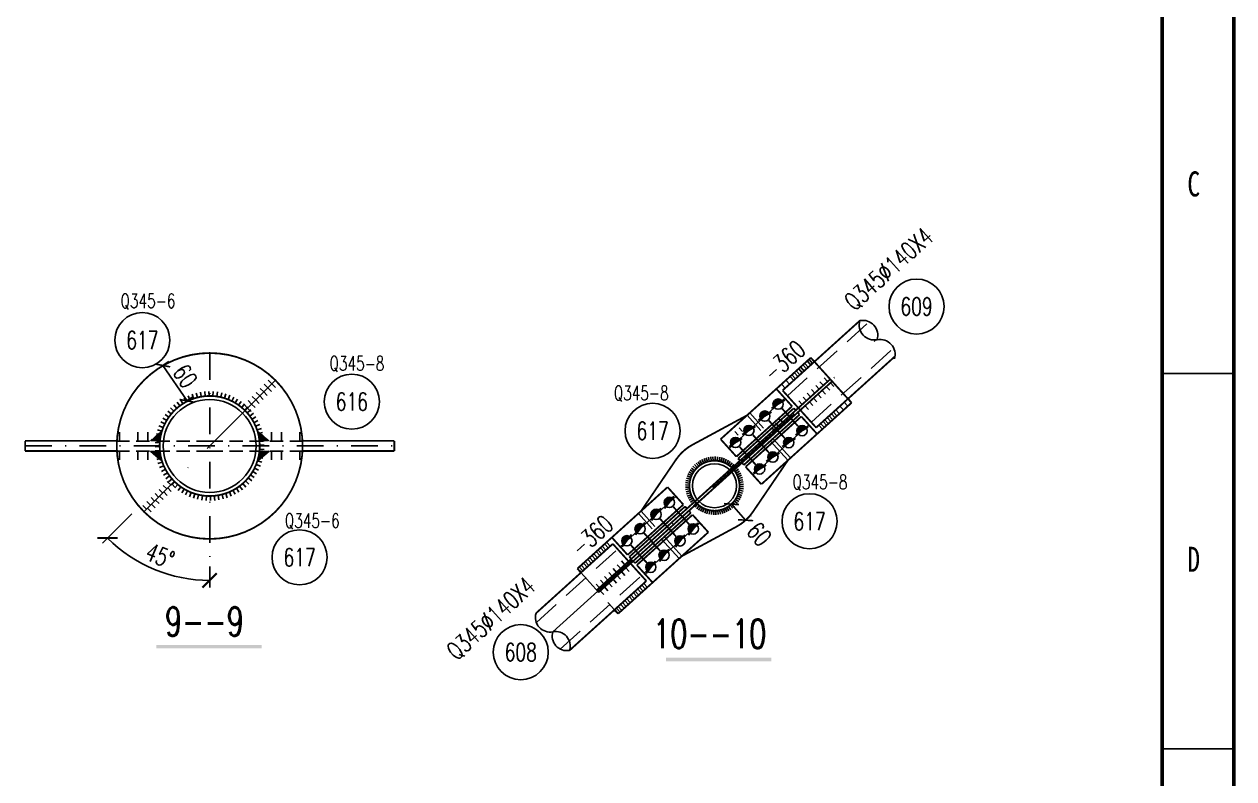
# Model space of a CAD drawing. Extents: x 6045 to 12501, y -14925 to -6998.
# Drawn here: x 7488.3 to 7657.5, y -7387.1 to -7281.6 of the extents above; entities that cross this region are included whole.
import ezdxf
from ezdxf.enums import TextEntityAlignment as Align

# ---------------------------------------------------------------- set-up
doc = ezdxf.new("R2010")
doc.units = 0
doc.header["$LTSCALE"] = 15
doc.header["$MEASUREMENT"] = 0
for name, pattern in [('DASHDOT', [1, 0.5, -0.25, 0, -0.25]), ('DASHDOT2', [0.5, 0.25, -0.125, 0, -0.125]), ('DASHDOTX2', [2, 1, -0.5, 0, -0.5]), ('DASHED2', [0.375, 0.25, -0.125]), ('HIDDEN2', [0.1875, 0.125, -0.0625])]:
    doc.linetypes.add(name, pattern=pattern)
doc.layers.get('0').update_dxf_attribs({"linetype": 'CONTINUOUS'})
doc.layers.get('DEFPOINTS').update_dxf_attribs({"linetype": 'CONTINUOUS'})
for name, color, linetype in [('1', 1, 'DASHED2'), ('2', 3, 'CONTINUOUS'), ('4', 3, 'DASHDOTX2'), ('5', 3, 'DASHDOT')]:
    doc.layers.add(name, color=color, linetype=linetype)
doc.styles.add('HZ', font='romans.shx', dxfattribs={"width": 0.7, "bigfont": 'fs1.shx'})
doc.styles.add('NCPE_BORDER', font='SIMFANG.TTF', dxfattribs={"width": 0.75, "height": 3.5})
doc.styles.get("Standard").update_dxf_attribs({"font": 'romans.shx', "width": 0.7, "bigfont": 'fs1.shx'})
doc.dimstyles.get("Standard").update_dxf_attribs({"dimscale": 0, "dimtxt": 2.5, "dimasz": 2, "dimexe": 1, "dimexo": 1, "dimgap": 0.8, "dimtad": 1, "dimdec": 0, "dimlfac": 20, "dimzin": 0, "dimdsep": 46, "dimtxsty": 'Standard', "dimblk1": 'ARCHTICK', "dimblk2": 'ARCHTICK', "dimsah": 1, "dimcen": 0.09, "dimclrd": 4, "dimclre": 4, "dimclrt": 6, "dimadec": 0, "dimazin": 0, "dimtfac": 1, "dimtdec": 0, "dimtofl": 0, "dimtmove": 2, "dimatfit": 3, "dimldrblk": 'ARCHTICK', "dimfxl": 0, "dimtolj": 1, "dimtzin": 0, "dimarcsym": 0})
doc.dimstyles.new('STANDARD$0', dxfattribs={"dimtxt": 2.5, "dimasz": 1.499, "dimexe": 1, "dimexo": 1, "dimgap": 0.5, "dimtad": 1, "dimdec": 0, "dimlfac": 20, "dimzin": 0, "dimdsep": 46, "dimtxsty": 'Standard', "dimblk": 'ARCHTICK', "dimcen": 0.09, "dimclrd": 4, "dimclre": 4, "dimclrt": 6, "dimadec": 0, "dimazin": 0, "dimtfac": 1, "dimtdec": 0, "dimtmove": 2, "dimatfit": 3, "dimldrblk": 'ARCHTICK', "dimfxl": 0, "dimtolj": 1, "dimtzin": 0, "dimarcsym": 0})

# ---------------------------------------------------------------- blocks, each defined once
blk = doc.blocks.new('TKA2')
at = {"color": 3, "lineweight": 50}
for p, q in [((601.12, 428.81), (601.12, 8.81)), ((591.12, 18.81), (591.12, 418.81))]:
    blk.add_line(p, q, dxfattribs=at)
at = {"color": 3}
for p, q in [((601.12, 271.31), (591.12, 271.31)), ((601.12, 218.81), (591.12, 218.81))]:
    blk.add_line(p, q, dxfattribs=at)
at = {"color": 3, "style": 'NCPE_BORDER', "width": 0.75}
for s, p in [('C', (594.62, 296.06)), ('D', (594.62, 243.56))]:
    blk.add_text(s, height=3.5, dxfattribs=at).set_placement(p)
blk = doc.blocks.new('_ARCHTICK')
at = {"color": 0, "linetype": 'ByBlock', "const_width": 0.15}
blk.add_lwpolyline([(-0.5, -0.5), (0.5, 0.5)], dxfattribs=at)
blk = doc.blocks.new('*D141')
at = {"color": 4, "lineweight": -2}
for p, q in [((7507.78, -7329.28), (7508.56, -7328.74)), ((7511.12, -7334.26), (7507.73, -7329.31)), ((7511.16, -7334.23), (7511.95, -7333.7))]:
    blk.add_line(p, q, dxfattribs=at)
at = {"layer": 'DEFPOINTS', "color": 0}
for p in [(7506.95, -7329.84), (7507.73, -7329.31), (7510.34, -7334.79)]:
    blk.add_point(p, dxfattribs=at)
at = {"color": 4, "lineweight": -2, "xscale": 1.499, "yscale": 1.499, "zscale": 1.499}
for p, rotation in [((7507.73, -7329.31), 124.3796038731299), ((7511.12, -7334.26), 304.3796038731299)]:
    blk.add_blockref('_ARCHTICK', p, dxfattribs=dict(at, rotation=rotation))
at = {"color": 6, "insert": (7510.87, -7330.8), "char_height": 2.5, "attachment_point": 5, "rotation": 304.3796}
blk.add_mtext('\\A1;60', dxfattribs=at)
blk = doc.blocks.new('*D142')
at = {"color": 4, "lineweight": -2}
for p, q in [((7503.4, -7350.06), (7499.3, -7354.16)), ((7514.29, -7357.41), (7514.29, -7360.37))]:
    blk.add_line(p, q, dxfattribs=at)
blk.add_arc((7514.29, -7339.17), 20.2, 225, 270, dxfattribs=at)
at = {"layer": 'DEFPOINTS', "color": 0}
for p in [(7514.29, -7321.93), (7508.35, -7345.11), (7504.11, -7349.35), (7504.19, -7356.66), (7514.29, -7356.41)]:
    blk.add_point(p, dxfattribs=at)
at = {"color": 4, "lineweight": -2, "xscale": 2, "yscale": 2, "zscale": 2, "rotation": 135.0000000000035}
blk.add_blockref('_ARCHTICK', (7500.01, -7353.45), dxfattribs=at)
at = {"color": 4, "lineweight": -2, "xscale": 2, "yscale": 2, "zscale": 2}
blk.add_blockref('_ARCHTICK', (7514.29, -7359.37), dxfattribs=at)
at = {"color": 6, "insert": (7507.35, -7355.94), "char_height": 2.5, "attachment_point": 5, "rotation": 337.5}
blk.add_mtext('\\A1;45%%d', dxfattribs=at)
blk = doc.blocks.new('M16X50')
for p, q in [((-0.212, -0.212), (0.212, 0.212)), ((-0.141, -0.141), (0.141, 0.141))]:
    blk.add_line(p, q)
blk.add_circle((0, 0), 0.2)
for radius in [0.16, 0.12, 0.08, 0.04]:
    blk.add_arc((0, 0), radius, 225, 45)
blk = doc.blocks.new('3')
for p, q in [((9297.25, -5675.92), (9297.25, -5675.57)), ((9297.35, -5675.92), (9297.35, -5675.57)), ((9298, -5675.92), (9298, -5675.22)), ((9298.8, -5675.92), (9298.8, -5675.22)), ((9299.6, -5675.92), (9299.6, -5675.22)), ((9300.4, -5675.92), (9300.4, -5675.22)), ((9301.2, -5675.92), (9301.2, -5675.22)), ((9302, -5675.92), (9302, -5675.22)), ((9302.8, -5675.92), (9302.8, -5675.22)), ((9297.25, -5683.27), (9297.25, -5682.92)), ((9297.35, -5683.27), (9297.35, -5682.92)), ((9298, -5682.92), (9298, -5683.62)), ((9298.8, -5682.92), (9298.8, -5683.62)), ((9299.6, -5682.92), (9299.6, -5683.62)), ((9300.4, -5682.92), (9300.4, -5683.62)), ((9301.2, -5682.92), (9301.2, -5683.62)), ((9302, -5682.92), (9302, -5683.62)), ((9302.8, -5682.92), (9302.8, -5683.62))]:
    blk.add_line(p, q)
at = {"const_width": 0.25}
for points in [[(9314.3, -5675.17), (9297.3, -5675.17)], [(9297.3, -5675.92), (9297.3, -5675.17)], [(9303.8, -5678.46), (9303.8, -5675.17)], [(9314.3, -5675.17), (9314.3, -5678.46)], [(9305.05, -5681.09), (9305.05, -5677.75)], [(9307.55, -5681.09), (9307.55, -5677.75)], [(9310.55, -5681.09), (9310.55, -5677.75)], [(9313.05, -5681.09), (9313.05, -5677.75)], [(9297.3, -5679.62), (9297.3, -5679.22)], [(9297.3, -5679.22), (9321.38, -5679.22)], [(9321.3, -5679.62), (9297.3, -5679.62)], [(9314.3, -5678.46), (9303.8, -5678.46)], [(9303.8, -5678.82), (9314.3, -5678.82)], [(9303.8, -5678.82), (9303.8, -5679.22)], [(9303.8, -5680.02), (9303.8, -5679.62)], [(9314.3, -5678.82), (9314.3, -5679.22)], [(9314.3, -5680.02), (9314.3, -5679.62)], [(9314.3, -5680.02), (9303.8, -5680.02)], [(9303.8, -5680.38), (9303.8, -5683.67)], [(9314.3, -5680.38), (9303.8, -5680.38)], [(9314.3, -5680.38), (9314.3, -5683.67)], [(9297.3, -5683.68), (9297.3, -5682.92)], [(9314.3, -5683.67), (9297.3, -5683.67)]]:
    blk.add_lwpolyline(points, dxfattribs=at)
at = {"layer": '1'}
for p, q in [((9297.3, -5675.92), (9297.3, -5682.92)), ((9308.8, -5683.67), (9308.8, -5675.17)), ((9309.3, -5683.67), (9309.3, -5675.17))]:
    blk.add_line(p, q, dxfattribs=at)
at = {"layer": '4'}
for p, q in [((9303.8, -5676.92), (9314.3, -5676.92)), ((9303.8, -5681.92), (9314.3, -5681.92))]:
    blk.add_line(p, q, dxfattribs=at)
at = {"layer": '2', "color": 3, "xscale": 3.599999523163041, "yscale": 3.599999523163041, "zscale": 3.599999523163041, "rotation": 145.7580626071837}
for p in [(9305.05, -5676.92), (9307.55, -5676.92), (9310.55, -5676.92), (9313.05, -5676.92), (9305.05, -5681.92), (9307.55, -5681.92), (9310.55, -5681.92), (9313.05, -5681.92)]:
    blk.add_blockref('M16X50', p, dxfattribs=at)
blk = doc.blocks.new('*D143')
at = {"color": 4, "lineweight": -2}
for p, q in [((7587.28, -7348.7), (7589.25, -7350.95)), ((7587.95, -7348.1), (7588.03, -7348.04)), ((7589.93, -7350.36), (7590.01, -7350.29))]:
    blk.add_line(p, q, dxfattribs=at)
at = {"layer": 'DEFPOINTS', "color": 0}
for p in [(7587.2, -7348.76), (7589.18, -7351.02), (7589.25, -7350.95)]:
    blk.add_point(p, dxfattribs=at)
at = {"color": 4, "lineweight": -2, "xscale": 1.499, "yscale": 1.499, "zscale": 1.499}
for p, rotation in [((7587.28, -7348.7), 131.2391683445065), ((7589.25, -7350.95), 311.2391683445065)]:
    blk.add_blockref('_ARCHTICK', p, dxfattribs=dict(at, rotation=rotation))
at = {"color": 6, "insert": (7591.15, -7352.91), "char_height": 2.5, "attachment_point": 5, "rotation": 311.2392}
blk.add_mtext('\\A1;60', dxfattribs=at)

msp = doc.modelspace()

# ---------------------------------------------------------------- hatches: boundary and pattern name
at = {"layer": '1'}
h = msp.add_hatch(dxfattribs=at)
h.set_pattern_fill('ANSI31', color=256, scale=0.176842, style=0)
h.set_pattern_definition([(45, (-6399.69491, 850.992484), (-0.015630781484, 0.015630781484), [])])
h.paths.add_polyline_path([(7507.2483044, -7339.8642361, -0.0385513167), (7507.4561223, -7338.5876389), (7505.9937377, -7339.8642361)])
h = msp.add_hatch(dxfattribs=at)
h.set_pattern_fill('ANSI31', color=256, scale=0.176842, style=0)
h.set_pattern_definition([(135, (21428.277636, 850.992484), (0.015630781484, 0.015630781484), [])])
h.paths.add_polyline_path([(7521.3344215, -7339.8642361, 0.0385513167), (7521.1266037, -7338.5876389), (7522.5889882, -7339.8642361)])
h = msp.add_hatch(dxfattribs=at)
h.set_pattern_fill('ANSI31', color=256, scale=0.176842, style=0)
h.set_pattern_definition([(315, (-6399.69491, -15532.135693), (-0.015630781484, -0.015630781484), [])])
h.paths.add_polyline_path([(7507.2483044, -7341.2789729, 0.0385513167), (7507.4561223, -7342.5555702), (7505.9937377, -7341.2789729)])
h = msp.add_hatch(dxfattribs=at)
h.set_pattern_fill('ANSI31', color=256, scale=0.176842, style=0)
h.set_pattern_definition([(225, (21428.277636, -15532.135693), (0.015630781484, -0.015630781484), [])])
h.paths.add_polyline_path([(7521.3344215, -7341.2789729, -0.0385513167), (7521.1266037, -7342.5555702), (7522.5889882, -7341.2789729)])

# ---------------------------------------------------------------- linework, layer by layer
for p, q in [((7598.0206469, -7329.5544436), (7597.5513844, -7329.0350279)), ((7598.6142648, -7329.0181435), (7598.1450023, -7328.4987278)), ((7596.2397932, -7331.1633438), (7595.7705306, -7330.6439281)), ((7596.8334111, -7330.6270437), (7596.3641485, -7330.107628)), ((7597.427029, -7330.0907436), (7596.9577664, -7329.571328)), ((7523.4836111, -7331.3790078), (7519.2409899, -7335.6216681)), ((7522.4229558, -7332.4396729), (7521.9279788, -7331.9447004)), ((7522.4229558, -7332.4396729), (7522.9179328, -7332.9346454)), ((7522.9886386, -7331.8739849), (7522.4936616, -7331.3790124)), ((7522.9886386, -7331.8739849), (7523.4836156, -7332.3689573)), ((7599.5279763, -7332.640222), (7599.0587394, -7332.1207832)), ((7600.1216207, -7332.1039513), (7599.6523838, -7331.5845124)), ((7600.7152651, -7331.5676805), (7600.2460282, -7331.0482417)), ((7600.5381905, -7332.2667455), (7601.0074295, -7332.7861824)), ((7601.1318327, -7331.7304723), (7601.6010717, -7332.2499093)), ((7510.2149801, -7334.1142242), (7510.5546698, -7334.6523195)), ((7510.7341811, -7333.8143006), (7511.0306052, -7334.3773889)), ((7511.2753133, -7333.5560376), (7511.5266442, -7334.1406473)), ((7511.8350404, -7333.3410275), (7512.0397286, -7333.9435542)), ((7512.4099116, -7333.1705959), (7512.5666951, -7333.7873249)), ((7512.9963825, -7333.0457936), (7513.1042948, -7333.6729225)), ((7513.5908375, -7332.9673899), (7513.6492131, -7333.6010523)), ((7514.1896114, -7332.9358684), (7514.1980905, -7333.5721575)), ((7514.7890126, -7332.9514233), (7514.7475429, -7333.5864161)), ((7515.3853457, -7333.0139587), (7515.2941829, -7333.6437404)), ((7515.974934, -7333.123089), (7515.8346401, -7333.7437768)), ((7516.5541425, -7333.2781416), (7516.3655825, -7333.8859087)), ((7517.1194003, -7333.4781603), (7516.8837366, -7334.0692596)), ((7517.6672222, -7333.7219121), (7517.3859079, -7334.2926992)), ((7518.1942309, -7334.0078941), (7517.8690003, -7334.55485)), ((7520.7259073, -7334.136737), (7520.2309303, -7333.6417645)), ((7520.7259073, -7334.136737), (7521.2208844, -7334.6317095)), ((7521.2915902, -7333.571049), (7520.7966131, -7333.0760765)), ((7521.2915902, -7333.571049), (7521.7865672, -7334.0660214)), ((7521.857273, -7333.0053609), (7521.362296, -7332.5103885)), ((7521.857273, -7333.0053609), (7522.35225, -7333.5003334)), ((7597.7470431, -7334.2490343), (7597.2778062, -7333.7295955)), ((7598.3406875, -7333.7127636), (7597.8714506, -7333.1933247)), ((7598.9343319, -7333.1764928), (7598.465095, -7332.6570539)), ((7598.7572638, -7333.8755649), (7599.2265028, -7334.3950019)), ((7599.350906, -7333.3392918), (7599.820145, -7333.8587287)), ((7599.9445482, -7332.8030186), (7600.4137873, -7333.3224556)), ((7508.4190734, -7335.6899391), (7508.9084181, -7336.0967282)), ((7508.8201814, -7335.2442529), (7509.2761013, -7335.6881816)), ((7509.255021, -7334.8314111), (7509.6747053, -7335.3097425)), ((7509.7209114, -7334.4539592), (7510.1017724, -7334.963744)), ((7518.6971771, -7334.3343431), (7518.3300354, -7334.8540956)), ((7519.1729599, -7334.6992464), (7518.7661708, -7335.1885912)), ((7519.5945417, -7335.2681131), (7519.0995647, -7334.7731406)), ((7519.6186461, -7335.1003544), (7519.1747174, -7335.5562744)), ((7520.0314878, -7335.5351941), (7519.5531565, -7335.9548783)), ((7519.5945417, -7335.2681131), (7520.0895187, -7335.7630855)), ((7520.1602245, -7334.702425), (7519.6652475, -7334.2074526)), ((7520.1602245, -7334.702425), (7520.6552015, -7335.1973975)), ((7597.1533955, -7334.7853015), (7596.6841585, -7334.2658626)), ((7597.5699739, -7334.9481052), (7598.0392129, -7335.4675422)), ((7598.1636215, -7334.4118381), (7598.6328606, -7334.931275)), ((7601.5257407, -7335.8213367), (7601.9949794, -7336.3407739)), ((7507.441739, -7337.1956768), (7508.0125262, -7337.4769911)), ((7507.727721, -7336.6686681), (7508.2746769, -7336.9938986)), ((7508.05417, -7336.1657219), (7508.5739226, -7336.5328636)), ((7520.4089398, -7336.0010844), (7519.899155, -7336.3819455)), ((7520.7486748, -7336.4951532), (7520.2105795, -7336.8348429)), ((7521.0485984, -7337.0143541), (7520.4855101, -7337.3107783)), ((7521.3068614, -7337.5554863), (7520.7222517, -7337.8068173)), ((7593.3778341, -7337.4271823), (7593.9420718, -7337.8414719)), ((7593.8513079, -7336.7823393), (7594.4155456, -7337.1966288)), ((7599.7448569, -7337.4302037), (7600.2140956, -7337.9496409)), ((7600.3384556, -7336.8938824), (7600.8076944, -7337.4133196)), ((7600.9320981, -7336.3576096), (7601.4013369, -7336.8770468)), ((7506.842916, -7338.887965), (7507.4636038, -7339.0282589)), ((7506.9979685, -7338.3087565), (7507.6057356, -7338.4973165)), ((7507.1979873, -7337.7434987), (7507.7890865, -7337.9791624)), ((7521.5218715, -7338.1152135), (7520.9193448, -7338.3199017)), ((7521.6923031, -7338.6900847), (7521.0755741, -7338.8468682)), ((7521.8171054, -7339.2765556), (7521.1899765, -7339.3844678)), ((7588.2113768, -7339.0717933), (7587.7421143, -7338.5523776)), ((7588.8049756, -7338.5354721), (7588.3357131, -7338.0160564)), ((7592.9043603, -7338.0720254), (7593.468598, -7338.4863149)), ((7506.6556953, -7340.6732876), (7507.2919844, -7340.6648085)), ((7506.6712502, -7340.0738863), (7507.3062431, -7340.1153561)), ((7506.7337856, -7339.4775533), (7507.3635673, -7339.5687161)), ((7521.8955091, -7339.8710106), (7521.2618467, -7339.9293862)), ((7521.9270306, -7340.4697845), (7521.2907415, -7340.4782635)), ((7506.6872169, -7341.2720615), (7507.3208792, -7341.2136859)), ((7506.7656205, -7341.8665165), (7507.3927494, -7341.7586042)), ((7506.8904228, -7342.4529874), (7507.5071518, -7342.2962039)), ((7521.5847574, -7342.8343156), (7520.9769903, -7342.6457555)), ((7521.7398099, -7342.2551071), (7521.1191222, -7342.1148131)), ((7521.8489403, -7341.6655188), (7521.2191586, -7341.5743559)), ((7521.9114757, -7341.0691857), (7521.2764829, -7341.027716)), ((7582.8653992, -7342.6063039), (7583.1476884, -7343.0961686)), ((7583.148013, -7342.4578999), (7583.3909976, -7342.9684027)), ((7583.4413992, -7342.332127), (7583.6435812, -7342.8601204)), ((7583.743749, -7342.2297606), (7583.9038819, -7342.7719895)), ((7584.0531983, -7342.151432), (7584.1702948, -7342.7045531)), ((7584.3678394, -7342.0976238), (7584.4411774, -7342.6582272)), ((7584.6857322, -7342.068668), (7584.7148597, -7342.6332973)), ((7585.0049169, -7342.0647431), (7584.9896543, -7342.6299171)), ((7585.3234256, -7342.0858732), (7585.2638671, -7342.6481075)), ((7585.6392946, -7342.131928), (7585.5358073, -7342.6877562)), ((7585.9505764, -7342.2026237), (7585.8037984, -7342.748619)), ((7586.255352, -7342.2975244), (7586.0661881, -7342.8303204)), ((7586.5517422, -7342.4160449), (7586.3213588, -7342.9323569)), ((7586.8379198, -7342.5574545), (7586.5677371, -7343.0540992)), ((7507.0608544, -7343.0278586), (7507.6633812, -7342.8231704)), ((7507.2758645, -7343.5875857), (7507.8604742, -7343.3362548)), ((7507.5341275, -7344.1287179), (7508.0972158, -7343.8322938)), ((7507.8340511, -7344.6479189), (7508.3721464, -7344.3082292)), ((7520.8550049, -7344.474404), (7520.308049, -7344.1491734)), ((7521.1409869, -7343.9473953), (7520.5701998, -7343.666081)), ((7521.3847387, -7343.3995734), (7520.7936394, -7343.1639097)), ((7581.3241253, -7344.1859552), (7581.82077, -7344.4561378)), ((7581.4875523, -7343.9117547), (7581.9614677, -7344.2200708)), ((7581.671989, -7343.6512219), (7582.1202533, -7343.9957704)), ((7581.8762983, -7343.4059628), (7582.2961478, -7343.7846197)), ((7582.0992206, -7343.1774898), (7582.4880668, -7343.5879204)), ((7582.3393815, -7342.9672114), (7582.694827, -7343.4068853)), ((7582.5953003, -7342.776424), (7582.9151536, -7343.2426304)), ((7587.1121203, -7342.7208815), (7586.8038042, -7343.1947969)), ((7587.3726531, -7342.9053182), (7587.0281045, -7343.3535825)), ((7587.6179121, -7343.1096275), (7587.2392553, -7343.529477)), ((7587.8463852, -7343.3325498), (7587.4359545, -7343.721396)), ((7588.0566636, -7343.5727107), (7587.6169897, -7343.9281562)), ((7588.247451, -7343.8286296), (7587.7812445, -7344.1484829)), ((7588.4175711, -7344.0987285), (7587.9277064, -7344.3810177)), ((7509.341495, -7345.521163), (7505.0988348, -7349.7637842)), ((7508.1737861, -7345.1419876), (7508.683571, -7344.7611266)), ((7508.8465578, -7346.0161753), (7508.3515906, -7345.521193)), ((7508.5512381, -7345.607878), (7509.0295694, -7345.1881937)), ((7508.9640798, -7346.0427176), (7509.4080085, -7345.5867977)), ((7508.9879095, -7345.8746843), (7509.48287, -7346.3696733)), ((7509.409766, -7346.4438256), (7509.8165552, -7345.9544809)), ((7519.3277049, -7346.3116609), (7518.9080207, -7345.8333296)), ((7519.7625446, -7345.8988192), (7519.3066246, -7345.4548905)), ((7520.1636526, -7345.453133), (7519.6743078, -7345.0463438)), ((7520.5285559, -7344.9773501), (7520.0088034, -7344.6102085)), ((7580.8314138, -7346.0189581), (7581.3965879, -7346.0342206)), ((7580.8525439, -7345.7004494), (7581.4147782, -7345.7600079)), ((7580.8985988, -7345.3845804), (7581.454427, -7345.4880677)), ((7580.9692945, -7345.0732985), (7581.5152897, -7345.2200766)), ((7581.0641951, -7344.768523), (7581.5969912, -7344.9576869)), ((7581.1827156, -7344.4721327), (7581.6990276, -7344.7025162)), ((7588.5659751, -7344.3813422), (7588.0554723, -7344.6243269)), ((7588.691748, -7344.6747284), (7588.1637546, -7344.8769104)), ((7588.7941143, -7344.9770782), (7588.2518855, -7345.1372111)), ((7588.872443, -7345.2865276), (7588.3193218, -7345.403624)), ((7588.9262511, -7345.6011686), (7588.3656478, -7345.6745067)), ((7588.9552069, -7345.9190614), (7588.3905777, -7345.948189)), ((7507.1494757, -7347.7132057), (7506.6545085, -7347.2182234)), ((7507.7151697, -7347.1475289), (7507.2202025, -7346.6525466)), ((7507.2908044, -7347.5716918), (7507.7857649, -7348.0666808)), ((7508.2808638, -7346.5818521), (7507.7858966, -7346.0868698)), ((7507.8565061, -7347.0060226), (7508.3514666, -7347.5010116)), ((7508.4222078, -7346.4403535), (7508.9171683, -7346.9353425)), ((7509.8855489, -7346.808729), (7510.2526905, -7346.2889764)), ((7510.388495, -7347.135178), (7510.7137256, -7346.5882221)), ((7510.9155037, -7347.42116), (7511.196818, -7346.8503728)), ((7511.4633256, -7347.6649117), (7511.6989893, -7347.0738125)), ((7512.0285834, -7347.8649305), (7512.2171434, -7347.2571634)), ((7512.6077919, -7348.019983), (7512.7480859, -7347.3992952)), ((7513.1973802, -7348.1291134), (7513.2885431, -7347.4993317)), ((7513.7937133, -7348.1916488), (7513.835183, -7347.5566559)), ((7514.3931145, -7348.2072037), (7514.3846355, -7347.5709146)), ((7514.9918884, -7348.1756821), (7514.9335128, -7347.5420198)), ((7515.5863434, -7348.0972785), (7515.4784312, -7347.4701496)), ((7516.1728143, -7347.9724762), (7516.0160308, -7347.3557472)), ((7516.7476855, -7347.8020446), (7516.5429973, -7347.1995178)), ((7517.3074127, -7347.5870345), (7517.0560817, -7347.0024248)), ((7517.8485448, -7347.3287715), (7517.5521207, -7346.7656832)), ((7518.3677458, -7347.0288479), (7518.0280561, -7346.4907526)), ((7518.8618145, -7346.6891129), (7518.4809535, -7346.179328)), ((7580.8353388, -7346.3381428), (7581.3999681, -7346.3090152)), ((7580.8642946, -7346.6560356), (7581.424898, -7346.5826975)), ((7580.9181027, -7346.9706766), (7581.4712239, -7346.8535802)), ((7580.9964314, -7347.280126), (7581.5386602, -7347.1199931)), ((7581.0987978, -7347.5824758), (7581.6267912, -7347.3802938)), ((7581.2245706, -7347.875862), (7581.7350734, -7347.6328774)), ((7588.6078301, -7347.7850715), (7588.0915181, -7347.554688)), ((7588.7263506, -7347.4886812), (7588.1935546, -7347.2995173)), ((7588.8212513, -7347.1839057), (7588.275256, -7347.0371276)), ((7588.8919469, -7346.8726238), (7588.3361187, -7346.7691365)), ((7588.9380018, -7346.5567548), (7588.3757675, -7346.4971963)), ((7588.9591319, -7346.2382461), (7588.3939579, -7346.2229836)), ((7505.4523936, -7349.4102361), (7504.9574263, -7348.9152539)), ((7506.0180876, -7348.8445593), (7505.5231204, -7348.3495771)), ((7505.5936993, -7349.2686992), (7506.0886598, -7349.7636882)), ((7506.5837816, -7348.2788825), (7506.0888144, -7347.7839002)), ((7506.159401, -7348.7030301), (7506.6543615, -7349.1980191)), ((7506.7251027, -7348.1373609), (7507.2200632, -7348.6323499)), ((7581.3729746, -7348.1584757), (7581.8628393, -7347.8761866)), ((7581.5430947, -7348.4285747), (7582.0093012, -7348.1087213)), ((7581.7338821, -7348.6844935), (7582.1735561, -7348.329048)), ((7581.9441606, -7348.9246544), (7582.3545912, -7348.5358082)), ((7582.1726336, -7349.1475767), (7582.5512905, -7348.7277272)), ((7582.4178926, -7349.351886), (7582.7624412, -7348.9036217)), ((7582.6784255, -7349.5363227), (7582.9867415, -7349.0624073)), ((7582.952626, -7349.6997497), (7583.2228086, -7349.203105)), ((7583.2388035, -7349.8411593), (7583.469187, -7349.3248473)), ((7583.5351937, -7349.9596799), (7583.7243576, -7349.4268838)), ((7586.3491465, -7349.9250772), (7586.1469645, -7349.3970838)), ((7586.6425327, -7349.7993043), (7586.3995481, -7349.2888016)), ((7586.9251465, -7349.6509004), (7586.6428573, -7349.1610356)), ((7587.1952454, -7349.4807802), (7586.8753921, -7349.0145738)), ((7587.4511642, -7349.2899928), (7587.0957188, -7348.8503189)), ((7587.6913251, -7349.0797144), (7587.302479, -7348.6692838)), ((7587.9142474, -7348.8512414), (7587.494398, -7348.4725845)), ((7588.1185568, -7348.6059824), (7587.6702925, -7348.2614338)), ((7588.3029935, -7348.3454495), (7587.829078, -7348.0371334)), ((7588.4664204, -7348.071249), (7587.9697757, -7347.8010664)), ((7583.8399693, -7350.0545805), (7583.9867474, -7349.5085852)), ((7584.1512512, -7350.1252762), (7584.2547385, -7349.569448)), ((7584.4671202, -7350.171331), (7584.5266787, -7349.6090967)), ((7584.7856289, -7350.1924611), (7584.8008914, -7349.6272871)), ((7585.1048136, -7350.1885362), (7585.075686, -7349.6239069)), ((7585.4227064, -7350.1595804), (7585.3493683, -7349.598977)), ((7585.7373474, -7350.1057723), (7585.620251, -7349.5526511)), ((7586.0467967, -7350.0274436), (7585.8866639, -7349.4852148)), ((7570.0458388, -7354.8274486), (7569.5765989, -7354.3080124)), ((7568.2648957, -7356.4362499), (7567.7956558, -7355.9168137)), ((7568.858537, -7355.8999757), (7568.3892971, -7355.3805395)), ((7569.4521784, -7355.3637015), (7568.9829385, -7354.8442654)), ((7566.4839717, -7358.0450723), (7566.0147318, -7357.5256362)), ((7567.077613, -7357.5087982), (7566.6083731, -7356.989362)), ((7567.6712544, -7356.972524), (7567.2020145, -7356.4530879)), ((7571.1821684, -7358.2481741), (7570.7129028, -7357.7287611)), ((7571.7757832, -7357.7118706), (7571.3065177, -7357.1924576)), ((7572.3693948, -7357.1755635), (7571.9001293, -7356.6561505)), ((7572.4891886, -7357.6064836), (7572.958452, -7358.1258984)), ((7569.4013238, -7359.8570845), (7568.9320583, -7359.3376715)), ((7569.9949387, -7359.320781), (7569.5256731, -7358.801368)), ((7570.5885535, -7358.7844775), (7570.119288, -7358.2650646)), ((7570.708343, -7359.2153928), (7571.1776064, -7359.7348077)), ((7571.30196, -7358.6790917), (7571.7712235, -7359.1985066)), ((7571.895577, -7358.1427906), (7572.3648405, -7358.6622055)), ((7568.807709, -7360.393388), (7568.3384434, -7359.873975)), ((7568.927492, -7360.824296), (7569.3967554, -7361.3437109)), ((7569.521109, -7360.287995), (7569.9903724, -7360.8074098)), ((7570.114726, -7359.7516939), (7570.5839894, -7360.2711088)), ((7573.5510769, -7361.0940293), (7574.0203406, -7361.613444)), ((7574.1446936, -7360.5577279), (7574.6139573, -7361.0771426)), ((7574.7383541, -7360.021475), (7575.2076178, -7360.5408896)), ((7571.7702267, -7362.7029335), (7572.2394904, -7363.2223481)), ((7572.3638434, -7362.1666321), (7572.8331071, -7362.6860467)), ((7572.9574601, -7361.6303307), (7573.4267238, -7362.1497453)), ((7571.1766099, -7363.2392348), (7571.6458736, -7363.7586495))]:
    msp.add_line(p, q)
at = {"const_width": 0.25}
for points in [[(7605.2368471, -7323.034487), (7594.4215741, -7332.8054811)], [(7599.1140558, -7337.999952), (7610.1436806, -7328.0353784)], [(7594.4215514, -7332.8054559), (7599.1140514, -7337.9999559)], [(7599.1140592, -7337.9999557), (7594.4218035, -7332.805735)], [(7589.4666036, -7336.2711075), (7581.8057541, -7340.4097846)], [(7488.4720876, -7339.8642361), (7488.4720876, -7341.2789729)], [(7488.4720876, -7339.8642361), (7501.235852, -7339.8642361)], [(7540.1106383, -7339.8642361), (7527.346874, -7339.8642361)], [(7540.1106383, -7339.8642361), (7540.1106383, -7341.2789729)], [(7488.4720876, -7341.2789729), (7501.235852, -7341.2789729)], [(7540.1106383, -7341.2789729), (7527.346874, -7341.2789729)], [(7574.6257618, -7349.6786844), (7579.5185237, -7342.4761278)], [(7581.0509808, -7349.3320769), (7588.4713011, -7342.6282256)], [(7595.1644243, -7342.5784977), (7590.272152, -7349.7808851)], [(7581.3191325, -7349.6288843), (7588.7394366, -7342.9250477)], [(7580.3239108, -7355.985778), (7587.9845977, -7351.8475244)], [(7570.6765395, -7354.2575987), (7559.9383166, -7363.9589783)], [(7575.3690395, -7359.4515987), (7570.6765395, -7354.2575987)], [(7564.6308059, -7369.152988), (7575.3690395, -7359.4515987)]]:
    msp.add_lwpolyline(points, dxfattribs=at)
for points, format in [([(7607.6531849, -7325.7090763, 0.5654542553), (7605.2368471, -7323.034487, 0.5654542553), (7607.6531849, -7325.7090763, -0.5654542553), (7610.0695227, -7328.3836657)], "xyb"), ([(7598.8738716, -7328.783411, 0.25, 0.25, 0), (7603.5663716, -7333.977911, 0.25, 0.25, 0)], "xyseb"), ([(7562.2845613, -7366.5559831, 0.5654542553), (7564.6308059, -7369.152988, 0.5654542553), (7562.2845613, -7366.5559831, -0.5654542553), (7559.9383166, -7363.9589783)], "xyb")]:
    msp.add_lwpolyline(points, format=format)
msp.add_lwpolyline([(7527.291363, -7340.571536, 0.25, 0.25, 1), (7501.291363, -7340.571536, 0.25, 0.25, 1)], format="xyseb", close=True)
for points in [[(7521.291363, -7340.571536, 1), (7507.291363, -7340.571536, 1)], [(7588.3952729, -7346.1286021, 1), (7581.3952729, -7346.1286021, 1)]]:
    msp.add_lwpolyline(points, format="xyb", close=True, dxfattribs=at)
for points in [[(7581.8057541, -7340.4097846, 0.120268719), (7579.5185237, -7342.4761278, 0.120268719)], [(7590.2720764, -7349.7809964, -0.120268719), (7587.9848768, -7351.8473736, -0.120268719)]]:
    msp.add_lwpolyline(points, format="xyb", dxfattribs=at)
for centre, radius in [((7613.1573994, -7321.0677776), 3.85), ((7504.8707804, -7325.7683847), 3.85), ((7534.1742032, -7334.3759507), 3.85), ((7514.291363, -7340.571536), 6.5054843), ((7576.2425348, -7338.4520804), 3.85), ((7584.8952729, -7346.1286021), 3.083254), ((7598.192231, -7351.103579), 3.85), ((7526.8696864, -7356.1419981), 3.85), ((7557.802484, -7369.4106585), 3.85)]:
    msp.add_circle(centre, radius)
for points in [[(7506.8433058, -7368.3895702), (7506.8433058, -7368.8895702), (7521.5673659, -7368.3895702), (7521.5673659, -7368.8895702)], [(7578.1177456, -7370.1673884), (7578.1177456, -7370.6673884), (7592.8418057, -7370.1673884), (7592.8418057, -7370.6673884)]]:
    msp.add_trace(points)
at = {"layer": '1'}
for p, q in [((7595.0918922, -7333.547508), (7606.5454238, -7323.1999504)), ((7598.4436694, -7337.2578494), (7609.9519461, -7326.8608438)), ((7501.6972576, -7339.8642361), (7501.6972576, -7338.6263414)), ((7504.2279501, -7339.8642361), (7504.2279501, -7338.6263414)), ((7505.642687, -7339.8642361), (7505.642687, -7338.6263414)), ((7522.940039, -7339.8642361), (7522.940039, -7338.6263414)), ((7524.3547758, -7339.8642361), (7524.3547758, -7338.6263414)), ((7526.8854683, -7339.8642361), (7526.8854683, -7338.6263414)), ((7501.6972576, -7341.2789729), (7501.6972576, -7342.5168677)), ((7504.2279501, -7341.2789729), (7504.2279501, -7342.5168677)), ((7505.642687, -7341.2789729), (7505.642687, -7342.5168677)), ((7505.9937377, -7341.2789729), (7507.4561223, -7342.5555702)), ((7522.5889882, -7341.2789729), (7521.1266037, -7342.5555702)), ((7522.940039, -7341.2789729), (7522.940039, -7342.5168677)), ((7524.3547758, -7341.2789729), (7524.3547758, -7342.5168677)), ((7526.8854683, -7341.2789729), (7526.8854683, -7342.5168677)), ((7559.9803219, -7365.2686795), (7571.346938, -7354.9996444)), ((7563.3323125, -7368.9787788), (7574.6988746, -7358.7098114))]:
    msp.add_line(p, q, dxfattribs=at)
at = {"layer": '1', "linetype": 'HIDDEN2'}
for p, q in [((7501.2083799, -7339.8864143), (7514.291363, -7339.8864143)), ((7527.3743461, -7339.8864143), (7514.291363, -7339.8864143)), ((7501.2083799, -7341.3011511), (7514.291363, -7341.3011511)), ((7527.3743461, -7341.3011511), (7514.291363, -7341.3011511))]:
    msp.add_line(p, q, dxfattribs=at)
at = {"layer": '4'}
for p, q in [((7584.8951632, -7346.1287012), (7607.6998348, -7325.5261075)), ((7562.2845498, -7366.5560211), (7584.8952729, -7346.1286021))]:
    msp.add_line(p, q, dxfattribs=at)
at = {"layer": '4', "linetype": 'DASHDOT2'}
for p, q in [((7514.291363, -7327.571536), (7514.291363, -7357.4136413)), ((7488.4720876, -7340.5712468), (7540.1106383, -7340.5712468))]:
    msp.add_line(p, q, dxfattribs=at)
at = {"layer": '5'}
msp.add_line((7519.2409899, -7335.6216681), (7508.351803, -7346.5108068), dxfattribs=at)

# ---------------------------------------------------------------- block references
msp.add_blockref('TKA2', (7056.4134844, -7601.7278372))
at = {"xscale": -1, "rotation": 42.09331830144598}
msp.add_blockref('3', (10693.1742313, 3115.4102425), dxfattribs=at)
at = {"rotation": 42.09622298871252}
msp.add_blockref('3', (-3137.5702581, -9379.3339535), dxfattribs=at)

# ---------------------------------------------------------------- texts
at = {"width": 0.7}
for s, p in [('Q345%%c140X4', (7610.0937419, -7316.7288505)), ('-360', (7595.458589, -7329.6008798)), ('-360', (7568.5828166, -7354.0499703)), ('Q345%%c140X4', (7554.4579122, -7365.6096292))]:
    msp.add_text(s, height=2.5, rotation=42.0959, dxfattribs=at).set_placement(p, align=Align.CENTER)
for s, p in [('Q345-6', (7505.6566825, -7321.2744676)), ('Q345-8', (7534.883973, -7330.0148316)), ('Q345-8', (7574.6424078, -7334.1539731)), ('Q345-8', (7599.6469965, -7346.6025046)), ('Q345-6', (7528.6328165, -7352.0031557))]:
    msp.add_text(s, height=2, dxfattribs=at).set_placement(p, align=Align.CENTER)
for s, p in [('609', (7613.1574994, -7321.0679776)), ('617', (7504.8707804, -7325.7683847)), ('616', (7534.1742032, -7334.3759507)), ('617', (7576.2425348, -7338.4520804)), ('617', (7598.192231, -7351.103579)), ('617', (7526.8696864, -7356.1419981)), ('608', (7557.802584, -7369.4108585))]:
    msp.add_text(s, height=2.5, dxfattribs=at).set_placement(p, align=Align.MIDDLE_CENTER)
at = {"style": 'HZ', "width": 0.7}
for s, p in [('9--9', (7508.0327789, -7367.120859)), ('10--10', (7576.3077024, -7368.8289752))]:
    msp.add_text(s, height=4, dxfattribs=at).set_placement(p)

# ---------------------------------------------------------------- dimensions: what is measured, and where the dimension line sits
dim = msp.add_angular_dim_2l(base=(7504.193679, -7356.6612378), line1=((7514.291363, -7321.9294308), (7514.291363, -7356.4136413)), line2=((7508.351666, -7345.111233), (7504.1090253, -7349.3538737)), text='45%%d', dimstyle='Standard', override={"dimscale": 1})
dim.commit()
dim.dimension.update_dxf_attribs({"geometry": '*D142', "text_midpoint": (7507.3474312, -7355.9356702)})
dim = msp.add_aligned_dim(p1=(7510.3386503, -7334.7943341), p2=(7506.9506108, -7329.8424467), distance=-0.9466065, text='60', dimstyle='STANDARD$0', override={"dimdec": 0, "dimlfac": 20, "dimtdec": 0})
dim.commit()
dim.dimension.update_dxf_attribs({"geometry": '*D141', "text_midpoint": (7510.8701792, -7330.7956888)})
dim = msp.add_linear_dim(base=(7589.2532163, -7350.9522712), p1=(7587.2024857, -7348.7604777), p2=(7589.1800967, -7351.016371), angle=311.239168345, dimstyle='STANDARD$0', override={"dimdec": 0, "dimlfac": 20, "dimtdec": 0})
dim.commit()
dim.dimension.update_dxf_attribs({"geometry": '*D143', "text_midpoint": (7591.1538572, -7352.9146832), "dimtype": 161})

doc.saveas('drawing.dxf')
